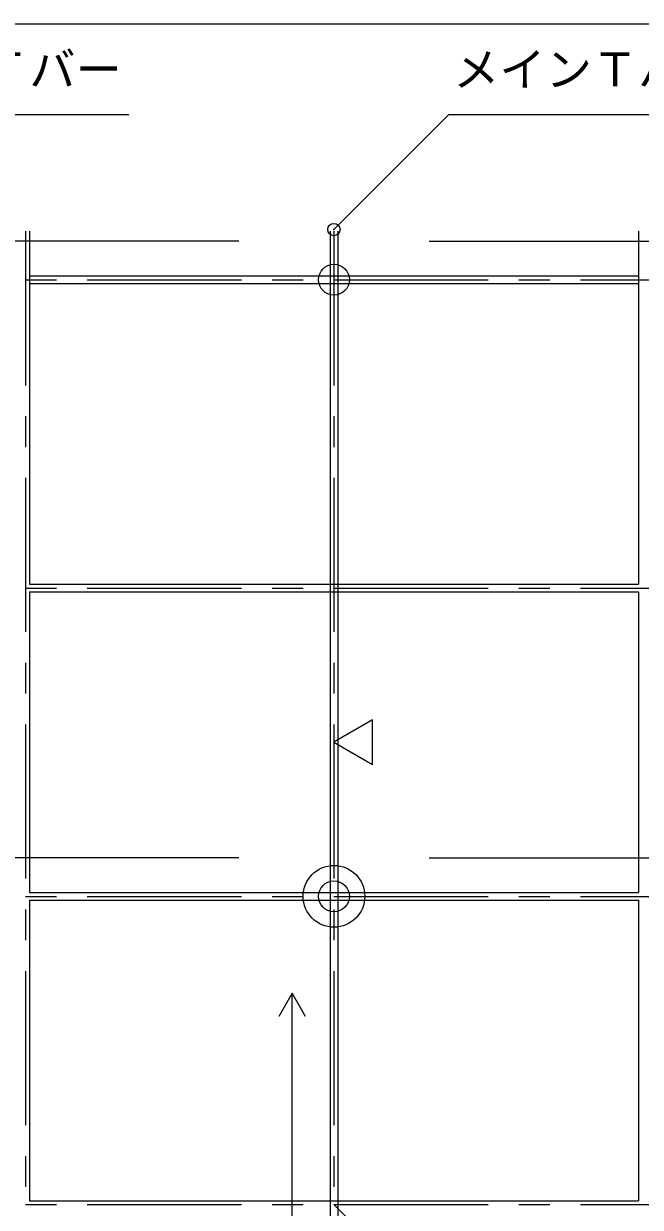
# Model space of a CAD drawing. Units: millimetres on the paper, enlarged 10 times, with parts at other scales. Extents: x -1950 to 1950, y -1347 to 1325.
# Drawn here: x -1330.2 to -1130.2, y -227.6 to 156.4 of the extents above; entities that cross this region are included whole.
import ezdxf
from ezdxf.enums import TextEntityAlignment as Align

# ---------------------------------------------------------------- set-up
doc = ezdxf.new("R2010")
doc.units = ezdxf.units.MM
doc.header["$LTSCALE"] = 10
doc.header["$PDMODE"] = 32
doc.header["$PDSIZE"] = 4
doc.linetypes.add('CHAIN1', pattern=[8, 5, -1, 1, -1])
for name, color, linetype, lineweight in [('9-0_中心線', 4, 'CHAIN1', 9), ('9-1_吊り材', 7, 'Continuous', 18), ('9-2_野縁受け', 3, 'Continuous', 18), ('9-3_野縁', 2, 'Continuous', 25), ('9-6_文字', 4, 'Continuous', 9), ('9-C_ビス・アンカーボルト・強調図形', 2, 'Continuous', 25), ('F-3_野縁', 3, 'Continuous', 18)]:
    doc.layers.add(name, color=color, linetype=linetype, lineweight=lineweight)
doc.styles.add('ＭＳ ゴシック', font='')
doc.styles.get('ＭＳ ゴシック').set_extended_font_data('MS Gothic')

msp = doc.modelspace()

# ---------------------------------------------------------------- linework, layer by layer
at = {"layer": '9-0_中心線'}
for p, q in [((-1329.53, 89.06), (-1329.53, -926.68)), ((-1229.53, 89.06), (-1229.53, -926.68)), ((-1629.53, 73.32), (-283.88, 73.32)), ((-1629.53, -26.68), (-283.88, -26.68)), ((-1629.53, -126.68), (-283.88, -126.68)), ((-1629.53, -226.68), (-283.88, -226.68))]:
    msp.add_line(p, q, dxfattribs=at)
at = {"layer": '9-1_吊り材'}
for centre in [(-1229.53, 73.32), (-1229.53, -126.68)]:
    msp.add_circle(centre, 5, dxfattribs=at)
at = {"layer": '9-2_野縁受け'}
for p, q in [((-1328.28, 89.06), (-1328.28, -25.43)), ((-1328.28, 89.06), (-1328.28, 74.57)), ((-1230.78, 89.06), (-1230.78, -926.68)), ((-1228.28, 89.06), (-1228.28, -926.68)), ((-1130.78, 89.06), (-1130.78, -25.43)), ((-1130.78, 89.06), (-1130.78, 74.57)), ((-1130.78, 89.06), (-1130.78, 74.57)), ((-1328.28, -27.93), (-1328.28, -125.43)), ((-1130.78, -27.93), (-1130.78, -125.43)), ((-1328.28, -127.93), (-1328.28, -225.43)), ((-1130.78, -127.93), (-1130.78, -225.43))]:
    msp.add_line(p, q, dxfattribs=at)
at = {"layer": '9-3_野縁'}
for p, q in [((-1328.28, 74.57), (-1130.78, 74.57)), ((-1328.28, 72.07), (-1130.78, 72.07)), ((-1328.28, -25.43), (-1130.78, -25.43)), ((-1328.28, -27.93), (-1130.78, -27.93)), ((-1328.28, -125.43), (-1130.78, -125.43)), ((-1328.28, -127.93), (-1130.78, -127.93)), ((-1328.28, -225.43), (-1130.78, -225.43))]:
    msp.add_line(p, q, dxfattribs=at)
at = {"layer": '9-6_文字'}
for p, q in [((-1260.42, 85.8), (-1399.03, 85.8)), ((-1198.64, 85.8), (-1060.03, 85.8)), ((-1260.42, -114.2), (-1399.03, -114.2)), ((-1198.64, -114.2), (-1060.03, -114.2)), ((-1243.08, -293.01), (-1243.08, -158.14))]:
    msp.add_line(p, q, dxfattribs=at)
for points in [[(-1428.28, 89.59), (-1390.98, 126.89), (-1296.03, 126.89)], [(-1229.53, 89.59), (-1192.23, 126.89), (-1097.28, 126.89)], [(-1238.75, -165.64), (-1243.08, -158.14), (-1247.41, -165.64)], [(-1229.53, -226.68), (-1204.53, -251.68), (-1054.53, -251.68)]]:
    msp.add_lwpolyline(points, dxfattribs=at)
msp.add_lwpolyline([(-1217.03, -83.9), (-1217.03, -69.47), (-1229.53, -76.68)], close=True, dxfattribs=at)
at = {"layer": '9-6_文字', "color": 3}
msp.add_point((-1229.53, 89.59), dxfattribs=at)
at = {"layer": '9-C_ビス・アンカーボルト・強調図形'}
msp.add_circle((-1229.53, -126.68), 10, dxfattribs=at)
at = {"layer": 'F-3_野縁'}
msp.add_line((-1910, 156.37), (-20, 156.37), dxfattribs=at)

# ---------------------------------------------------------------- texts
at = {"layer": '9-6_文字', "color": 7, "style": 'ＭＳ ゴシック'}
for p in [(-1388.37, 132.76), (-1190.87, 132.76)]:
    msp.add_text('メインＴバー', height=11, dxfattribs=at).set_placement(p, align=Align.BOTTOM_LEFT)

doc.saveas('drawing.dxf')
